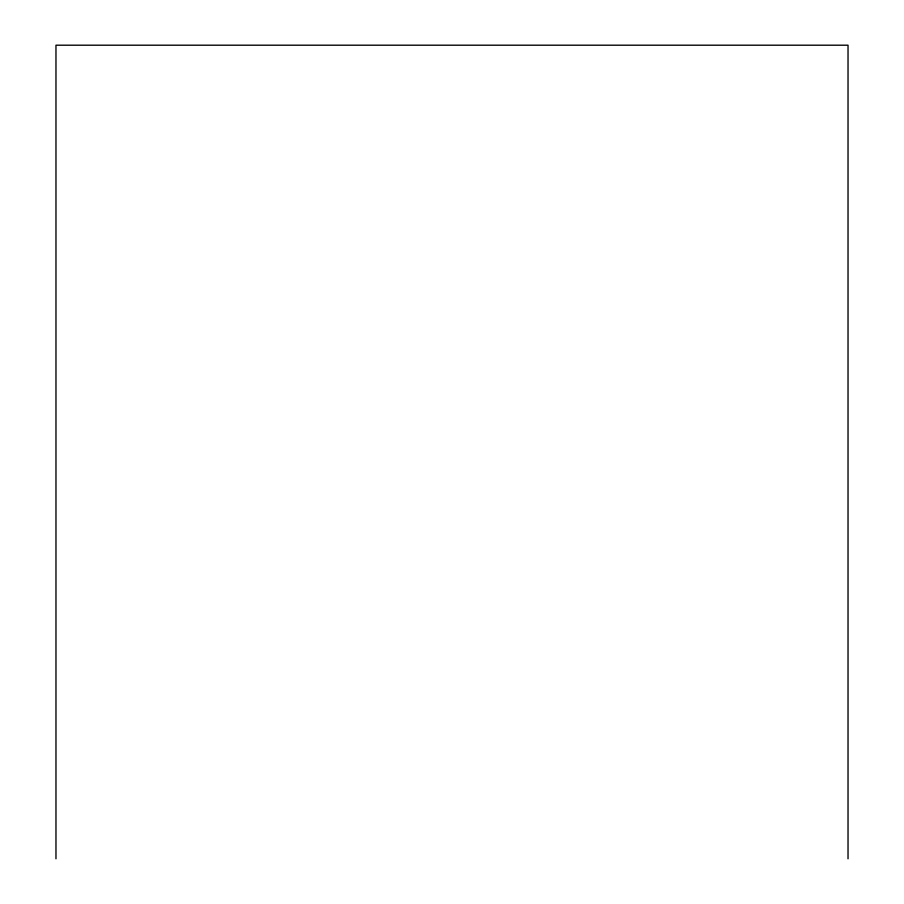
<?xml version="1.0" encoding="UTF-8"?>
<svg xmlns="http://www.w3.org/2000/svg" width="904" height="904" viewBox="0 0 904 904"><rect width="100%" height="100%" fill="white"/><g stroke="black" fill="none" stroke-linecap="round" stroke-linejoin="round"><path stroke-width="1.36" d="M848.031 858.8L848.031 45.2L55.969 45.2L55.969 858.8"/></g></svg>
